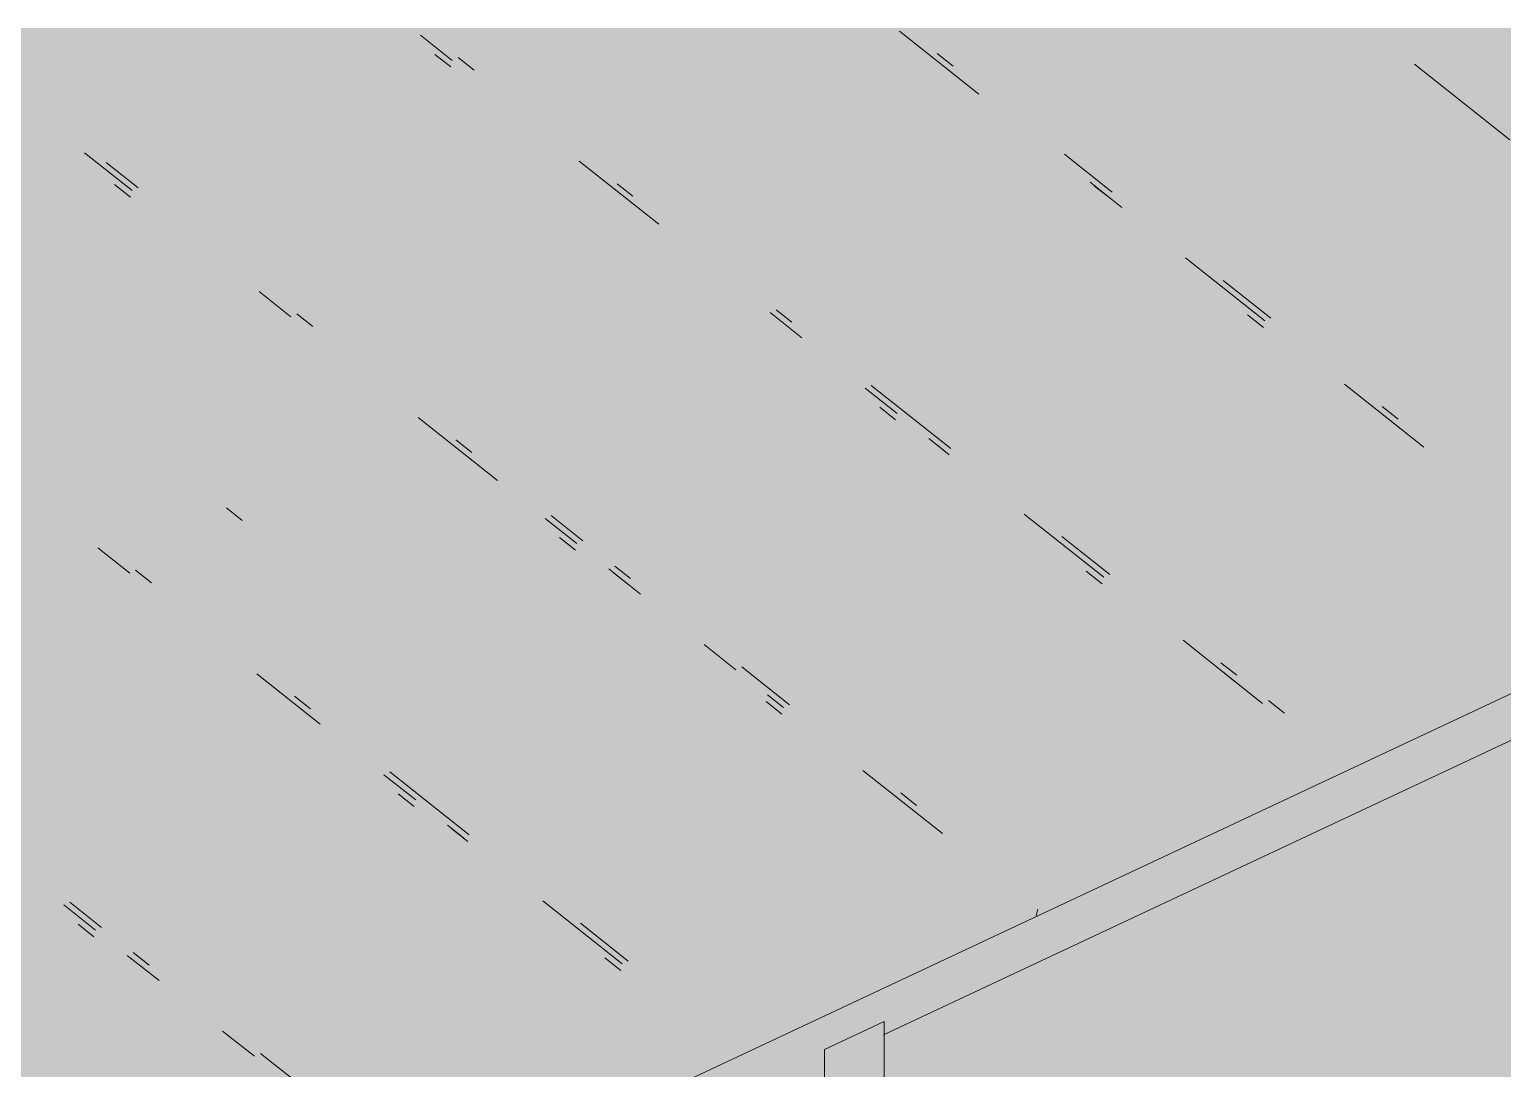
# Model space of a CAD drawing. Header units: millimetres. Extents: x 5 to 1315, y 5 to 292.
# Drawn here: x 1178.271 to 1181.349, y 91.334 to 93.505 of the extents above; entities that cross this region are included whole.
import ezdxf

# ---------------------------------------------------------------- set-up
doc = ezdxf.new("R2010")
doc.units = ezdxf.units.MM
doc.layers.add('EXISTING', color=7, linetype='Continuous')
doc.layers.add('IMAGES', color=7, linetype='Continuous')

# ---------------------------------------------------------------- blocks, each defined once
blk = doc.blocks.new('SHEET_03')
at = {"layer": 'EXISTING', "color": 250, "lineweight": 9}
for p, q in [((280.0891, 93.5013), (280.2551, 93.3696)), ((279.0883, 93.4926), (279.1547, 93.4399)), ((279.1515, 93.4263), (279.1183, 93.4526)), ((279.2003, 93.4194), (279.1671, 93.4458)), ((280.2012, 93.4282), (280.168, 93.4545)), ((281.165, 93.4319), (281.3642, 93.2739)), ((278.3862, 93.2468), (278.4857, 93.1678)), ((278.4982, 93.1737), (278.4318, 93.2264)), ((279.4202, 93.2292), (279.5862, 93.0975)), ((280.5332, 93.1648), (280.4336, 93.2438)), ((278.4826, 93.1542), (278.4494, 93.1805)), ((279.5323, 93.1561), (279.4991, 93.1824)), ((280.4875, 93.1852), (280.5539, 93.1326)), ((280.53, 93.1511), (280.4968, 93.1775)), ((280.6866, 93.0272), (280.8526, 92.8955)), ((280.8651, 92.9014), (280.7655, 92.9804)), ((278.7513, 92.9571), (278.8177, 92.9044)), ((279.8186, 92.9131), (279.885, 92.8605)), ((279.8642, 92.8927), (279.8311, 92.919)), ((278.8634, 92.8839), (278.8302, 92.9103)), ((280.8495, 92.8819), (280.8163, 92.9082)), ((280.1962, 92.6293), (280.0302, 92.761)), ((281.0186, 92.7638), (281.1846, 92.6321)), ((280.0177, 92.7551), (280.0841, 92.7024)), ((280.081, 92.6888), (280.0478, 92.7151)), ((281.1307, 92.6907), (281.0975, 92.717)), ((279.0833, 92.6937), (279.2492, 92.562)), ((279.1953, 92.6206), (279.1621, 92.6469)), ((280.1505, 92.6497), (280.1837, 92.6234)), ((280.1931, 92.6157), (280.1599, 92.642)), ((278.5145, 90.7782), (282.3287, 92.5689)), ((278.716, 92.4785), (278.6828, 92.5048)), ((279.3488, 92.483), (279.4152, 92.4303)), ((279.4277, 92.4362), (279.3613, 92.4889)), ((280.3497, 92.4917), (280.5157, 92.36)), ((280.0556, 91.4042), (282.3287, 92.4714)), ((278.4144, 92.4216), (278.4808, 92.3689)), ((279.4121, 92.4167), (279.3789, 92.443)), ((280.5282, 92.3659), (280.4286, 92.4449)), ((278.5264, 92.3484), (278.4932, 92.3748)), ((279.4816, 92.3776), (279.548, 92.325)), ((279.5242, 92.3435), (279.491, 92.3699)), ((279.5273, 92.3572), (279.4941, 92.3835)), ((280.5125, 92.3464), (280.4793, 92.3727)), ((279.6808, 92.2196), (279.7472, 92.1669)), ((280.6816, 92.2283), (280.8476, 92.0966)), ((279.8593, 92.0938), (279.7597, 92.1728)), ((280.7937, 92.1552), (280.7605, 92.1815)), ((278.7463, 92.1582), (278.8791, 92.0529)), ((280.7906, 92.1415), (280.7574, 92.1679)), ((278.8584, 92.0851), (278.8252, 92.1114)), ((279.8136, 92.1142), (279.8468, 92.0879)), ((279.8436, 92.0743), (279.8104, 92.1006)), ((280.8933, 92.0762), (280.8601, 92.1025)), ((279.0119, 91.9475), (279.0783, 91.8948)), ((279.1903, 91.8217), (279.0244, 91.9534)), ((280.0127, 91.9562), (280.1787, 91.8245)), ((279.0751, 91.8812), (279.0419, 91.9075)), ((280.1248, 91.8831), (280.0916, 91.9094)), ((279.1447, 91.8421), (279.1779, 91.8158)), ((279.1872, 91.808), (279.154, 91.8344)), ((278.4219, 91.6286), (278.3555, 91.6813)), ((279.3438, 91.6841), (279.5098, 91.5524)), ((278.343, 91.6754), (278.4094, 91.6227)), ((280.3779, 91.6665), (280.3748, 91.6529)), ((278.4062, 91.6091), (278.373, 91.6354)), ((279.5223, 91.5583), (279.4227, 91.6373)), ((278.4758, 91.57), (278.5422, 91.5174)), ((278.5214, 91.5496), (278.4882, 91.5759)), ((279.5067, 91.5388), (279.4735, 91.5651)), ((278.6749, 91.412), (278.7413, 91.3593)), ((279.9325, 91.3732), (280.0573, 91.4318)), ((280.0573, 91.0107), (280.0573, 91.4318)), ((279.9325, 91.3732), (279.9325, 90.9521)), ((278.8534, 91.2862), (278.7538, 91.3652))]:
    blk.add_line(p, q, dxfattribs=at)
at = {"layer": 'IMAGES', "color": 7}
for points in [[(278.2527, 93.4114), (278.3491, 93.4114), (278.2527, 93.5078), (278.3491, 93.5078)], [(278.3491, 93.4114), (278.9273, 93.4114), (278.3491, 93.5078), (278.9273, 93.5078)], [(278.9273, 93.4114), (279.0236, 93.4114), (278.9273, 93.5078), (279.0236, 93.5078)], [(279.0236, 93.4114), (279.12, 93.4114), (279.0236, 93.5078), (279.12, 93.5078)], [(279.12, 93.4114), (279.2164, 93.4114), (279.12, 93.5078), (279.2164, 93.5078)], [(279.2164, 93.4114), (279.3127, 93.4114), (279.2164, 93.5078), (279.3127, 93.5078)], [(279.3127, 93.4114), (279.8909, 93.4114), (279.3127, 93.5078), (279.8909, 93.5078)], [(279.8909, 93.4114), (279.9873, 93.4114), (279.8909, 93.5078), (279.9873, 93.5078)], [(279.9873, 93.4114), (280.0836, 93.4114), (279.9873, 93.5078), (280.0836, 93.5078)], [(280.0836, 93.4114), (280.2764, 93.4114), (280.0836, 93.5078), (280.2764, 93.5078)], [(280.2764, 93.4114), (280.3727, 93.4114), (280.2764, 93.5078), (280.3727, 93.5078)], [(280.3727, 93.4114), (280.8545, 93.4114), (280.3727, 93.5078), (280.8545, 93.5078)], [(280.8545, 93.4114), (280.9509, 93.4114), (280.8545, 93.5078), (280.9509, 93.5078)], [(280.9509, 93.4114), (281.0473, 93.4114), (280.9509, 93.5078), (281.0473, 93.5078)], [(281.0473, 93.4114), (281.1436, 93.4114), (281.0473, 93.5078), (281.1436, 93.5078)], [(281.1436, 93.4114), (281.3364, 93.4114), (281.1436, 93.5078), (281.3364, 93.5078)], [(281.3364, 93.2186), (281.4327, 93.2186), (281.3364, 93.5078), (281.4327, 93.5078)], [(278.1564, 93.315), (278.3491, 93.315), (278.1564, 93.4114), (278.3491, 93.4114)], [(278.3491, 93.315), (278.5418, 93.315), (278.3491, 93.4114), (278.5418, 93.4114)], [(278.5418, 93.315), (279.0236, 93.315), (278.5418, 93.4114), (279.0236, 93.4114)], [(279.0236, 93.315), (279.12, 93.315), (279.0236, 93.4114), (279.12, 93.4114)], [(279.12, 93.315), (279.3127, 93.315), (279.12, 93.4114), (279.3127, 93.4114)], [(279.3127, 93.315), (279.4091, 93.315), (279.3127, 93.4114), (279.4091, 93.4114)], [(279.4091, 93.315), (279.5055, 93.315), (279.4091, 93.4114), (279.5055, 93.4114)], [(279.5055, 93.315), (279.6018, 93.315), (279.5055, 93.4114), (279.6018, 93.4114)], [(279.6018, 93.315), (279.9873, 93.315), (279.6018, 93.4114), (279.9873, 93.4114)], [(279.9873, 93.315), (280.0836, 93.315), (279.9873, 93.4114), (280.0836, 93.4114)], [(280.0836, 93.315), (280.18, 93.315), (280.0836, 93.4114), (280.18, 93.4114)], [(280.18, 93.315), (280.3727, 93.315), (280.18, 93.4114), (280.3727, 93.4114)], [(280.3727, 93.315), (280.4691, 93.315), (280.3727, 93.4114), (280.4691, 93.4114)], [(280.4691, 93.315), (280.5655, 93.315), (280.4691, 93.4114), (280.5655, 93.4114)], [(280.5655, 93.315), (280.9509, 93.315), (280.5655, 93.4114), (280.9509, 93.4114)], [(280.9509, 93.315), (281.0473, 93.315), (280.9509, 93.4114), (281.0473, 93.4114)], [(281.0473, 93.315), (281.1436, 93.315), (281.0473, 93.4114), (281.1436, 93.4114)], [(281.1436, 93.315), (281.3364, 93.315), (281.1436, 93.4114), (281.3364, 93.4114)], [(278.2527, 93.2186), (278.3491, 93.2186), (278.2527, 93.315), (278.3491, 93.315)], [(278.3491, 93.2186), (278.4455, 93.2186), (278.3491, 93.315), (278.4455, 93.315)], [(278.4455, 93.2186), (278.5418, 93.2186), (278.4455, 93.315), (278.5418, 93.315)], [(278.5418, 93.2186), (278.6382, 93.2186), (278.5418, 93.315), (278.6382, 93.315)], [(278.6382, 93.2186), (279.3127, 93.2186), (278.6382, 93.315), (279.3127, 93.315)], [(279.3127, 93.2186), (279.4091, 93.2186), (279.3127, 93.315), (279.4091, 93.315)], [(279.4091, 93.1222), (279.5055, 93.1222), (279.4091, 93.315), (279.5055, 93.315)], [(279.5055, 93.2186), (279.6018, 93.2186), (279.5055, 93.315), (279.6018, 93.315)], [(279.6018, 93.2186), (280.0836, 93.2186), (279.6018, 93.315), (280.0836, 93.315)], [(280.0836, 93.2186), (280.18, 93.2186), (280.0836, 93.315), (280.18, 93.315)], [(280.18, 93.2186), (280.2764, 93.2186), (280.18, 93.315), (280.2764, 93.315)], [(280.2764, 93.2186), (280.3727, 93.2186), (280.2764, 93.315), (280.3727, 93.315)], [(280.3727, 93.2186), (280.4691, 93.2186), (280.3727, 93.315), (280.4691, 93.315)], [(280.4691, 93.2186), (280.5655, 93.2186), (280.4691, 93.315), (280.5655, 93.315)], [(280.5655, 93.2186), (280.6618, 93.2186), (280.5655, 93.315), (280.6618, 93.315)], [(280.6618, 93.2186), (281.0473, 93.2186), (280.6618, 93.315), (281.0473, 93.315)], [(281.0473, 93.2186), (281.1436, 93.2186), (281.0473, 93.315), (281.1436, 93.315)], [(281.1436, 93.2186), (281.24, 93.2186), (281.1436, 93.315), (281.24, 93.315)], [(281.24, 93.2186), (281.3364, 93.2186), (281.24, 93.315), (281.3364, 93.315)], [(278.2527, 93.1222), (278.3491, 93.1222), (278.2527, 93.2186), (278.3491, 93.2186)], [(278.3491, 93.1222), (278.4455, 93.1222), (278.3491, 93.2186), (278.4455, 93.2186)], [(278.4455, 93.1222), (278.5418, 93.1222), (278.4455, 93.2186), (278.5418, 93.2186)], [(278.5418, 93.1222), (278.6382, 93.1222), (278.5418, 93.2186), (278.6382, 93.2186)], [(278.6382, 93.1222), (278.7345, 93.1222), (278.6382, 93.2186), (278.7345, 93.2186)], [(278.7345, 93.1222), (278.8309, 93.1222), (278.7345, 93.2186), (278.8309, 93.2186)], [(278.8309, 93.1222), (279.2164, 93.1222), (278.8309, 93.2186), (279.2164, 93.2186)], [(279.2164, 93.1222), (279.3127, 93.1222), (279.2164, 93.2186), (279.3127, 93.2186)], [(279.3127, 93.1222), (279.4091, 93.1222), (279.3127, 93.2186), (279.4091, 93.2186)], [(279.5055, 93.1222), (279.6018, 93.1222), (279.5055, 93.2186), (279.6018, 93.2186)], [(279.6018, 93.1222), (279.6982, 93.1222), (279.6018, 93.2186), (279.6982, 93.2186)], [(279.6982, 93.1222), (279.7945, 93.1222), (279.6982, 93.2186), (279.7945, 93.2186)], [(279.7945, 93.1222), (280.2764, 93.1222), (279.7945, 93.2186), (280.2764, 93.2186)], [(280.2764, 93.1222), (280.3727, 93.1222), (280.2764, 93.2186), (280.3727, 93.2186)], [(280.3727, 93.1222), (280.5655, 93.1222), (280.3727, 93.2186), (280.5655, 93.2186)], [(280.5655, 93.1222), (280.6618, 93.1222), (280.5655, 93.2186), (280.6618, 93.2186)], [(280.6618, 93.1222), (280.7582, 93.1222), (280.6618, 93.2186), (280.7582, 93.2186)], [(280.7582, 93.1222), (281.24, 93.1222), (280.7582, 93.2186), (281.24, 93.2186)], [(281.24, 93.1222), (281.3364, 93.1222), (281.24, 93.2186), (281.3364, 93.2186)], [(281.3364, 93.1222), (281.4327, 93.1222), (281.3364, 93.2186), (281.4327, 93.2186)], [(278.2527, 93.0258), (278.3491, 93.0258), (278.2527, 93.1222), (278.3491, 93.1222)], [(278.3491, 93.0258), (278.4455, 93.0258), (278.3491, 93.1222), (278.4455, 93.1222)], [(278.4455, 93.0258), (278.5418, 93.0258), (278.4455, 93.1222), (278.5418, 93.1222)], [(278.5418, 93.0258), (278.6382, 93.0258), (278.5418, 93.1222), (278.6382, 93.1222)], [(278.6382, 93.0258), (278.7345, 93.0258), (278.6382, 93.1222), (278.7345, 93.1222)], [(278.7345, 93.0258), (278.8309, 93.0258), (278.7345, 93.1222), (278.8309, 93.1222)], [(278.8309, 93.0258), (278.9273, 93.0258), (278.8309, 93.1222), (278.9273, 93.1222)], [(278.9273, 93.0258), (279.3127, 93.0258), (278.9273, 93.1222), (279.3127, 93.1222)], [(279.3127, 93.0258), (279.5055, 93.0258), (279.3127, 93.1222), (279.5055, 93.1222)], [(279.5055, 93.0258), (279.6982, 93.0258), (279.5055, 93.1222), (279.6982, 93.1222)], [(279.6982, 93.0258), (279.7945, 93.0258), (279.6982, 93.1222), (279.7945, 93.1222)], [(279.7945, 93.0258), (279.8909, 93.0258), (279.7945, 93.1222), (279.8909, 93.1222)], [(279.8909, 93.0258), (280.3727, 93.0258), (279.8909, 93.1222), (280.3727, 93.1222)], [(280.3727, 93.0258), (280.4691, 93.0258), (280.3727, 93.1222), (280.4691, 93.1222)], [(280.4691, 93.0258), (280.5655, 93.0258), (280.4691, 93.1222), (280.5655, 93.1222)], [(280.5655, 93.0258), (280.6618, 93.0258), (280.5655, 93.1222), (280.6618, 93.1222)], [(280.6618, 93.0258), (280.7582, 93.0258), (280.6618, 93.1222), (280.7582, 93.1222)], [(280.7582, 93.0258), (280.8545, 93.0258), (280.7582, 93.1222), (280.8545, 93.1222)], [(280.8545, 93.0258), (281.3364, 93.0258), (280.8545, 93.1222), (281.3364, 93.1222)], [(281.3364, 93.0258), (281.4327, 93.0258), (281.3364, 93.1222), (281.4327, 93.1222)], [(278.1564, 92.9294), (278.3491, 92.9294), (278.1564, 93.0258), (278.3491, 93.0258)], [(278.3491, 92.9294), (278.5418, 92.9294), (278.3491, 93.0258), (278.5418, 93.0258)], [(278.5418, 92.9294), (278.6382, 92.9294), (278.5418, 93.0258), (278.6382, 93.0258)], [(278.6382, 92.9294), (278.7345, 92.9294), (278.6382, 93.0258), (278.7345, 93.0258)], [(278.7345, 92.9294), (278.8309, 92.9294), (278.7345, 93.0258), (278.8309, 93.0258)], [(278.8309, 92.9294), (278.9273, 92.9294), (278.8309, 93.0258), (278.9273, 93.0258)], [(278.9273, 92.9294), (279.0236, 92.9294), (278.9273, 93.0258), (279.0236, 93.0258)], [(279.0236, 92.9294), (279.5055, 92.9294), (279.0236, 93.0258), (279.5055, 93.0258)], [(279.5055, 92.9294), (279.6018, 92.9294), (279.5055, 93.0258), (279.6018, 93.0258)], [(279.6018, 92.9294), (279.6982, 92.9294), (279.6018, 93.0258), (279.6982, 93.0258)], [(279.6982, 92.9294), (279.8909, 92.9294), (279.6982, 93.0258), (279.8909, 93.0258)], [(279.8909, 92.9294), (279.9873, 92.9294), (279.8909, 93.0258), (279.9873, 93.0258)], [(279.9873, 92.9294), (280.4691, 92.9294), (279.9873, 93.0258), (280.4691, 93.0258)], [(280.4691, 92.9294), (280.5655, 92.9294), (280.4691, 93.0258), (280.5655, 93.0258)], [(280.5655, 92.9294), (280.6618, 92.9294), (280.5655, 93.0258), (280.6618, 93.0258)], [(280.6618, 92.9294), (280.8545, 92.9294), (280.6618, 93.0258), (280.8545, 93.0258)], [(280.8545, 92.9294), (280.9509, 92.9294), (280.8545, 93.0258), (280.9509, 93.0258)], [(280.9509, 92.9294), (281.4327, 92.9294), (280.9509, 93.0258), (281.4327, 93.0258)], [(278.2527, 92.833), (278.3491, 92.833), (278.2527, 92.9294), (278.3491, 92.9294)], [(278.3491, 92.833), (278.4455, 92.833), (278.3491, 92.9294), (278.4455, 92.9294)], [(278.4455, 92.833), (278.5418, 92.833), (278.4455, 92.9294), (278.5418, 92.9294)], [(278.5418, 92.833), (278.6382, 92.833), (278.5418, 92.9294), (278.6382, 92.9294)], [(278.6382, 92.833), (278.7345, 92.833), (278.6382, 92.9294), (278.7345, 92.9294)], [(278.7345, 92.833), (278.8309, 92.833), (278.7345, 92.9294), (278.8309, 92.9294)], [(278.8309, 92.833), (278.9273, 92.833), (278.8309, 92.9294), (278.9273, 92.9294)], [(278.9273, 92.833), (279.0236, 92.833), (278.9273, 92.9294), (279.0236, 92.9294)], [(279.0236, 92.833), (279.12, 92.833), (279.0236, 92.9294), (279.12, 92.9294)], [(279.12, 92.833), (279.6018, 92.833), (279.12, 92.9294), (279.6018, 92.9294)], [(279.6018, 92.833), (279.6982, 92.833), (279.6018, 92.9294), (279.6982, 92.9294)], [(279.6982, 92.833), (279.7945, 92.833), (279.6982, 92.9294), (279.7945, 92.9294)], [(279.7945, 92.833), (279.8909, 92.833), (279.7945, 92.9294), (279.8909, 92.9294)], [(279.8909, 92.833), (279.9873, 92.833), (279.8909, 92.9294), (279.9873, 92.9294)], [(279.9873, 92.833), (280.0836, 92.833), (279.9873, 92.9294), (280.0836, 92.9294)], [(280.0836, 92.833), (280.18, 92.833), (280.0836, 92.9294), (280.18, 92.9294)], [(280.18, 92.833), (280.6618, 92.833), (280.18, 92.9294), (280.6618, 92.9294)], [(280.6618, 92.833), (280.7582, 92.833), (280.6618, 92.9294), (280.7582, 92.9294)], [(280.7582, 92.833), (280.9509, 92.833), (280.7582, 92.9294), (280.9509, 92.9294)], [(280.9509, 92.833), (281.0473, 92.833), (280.9509, 92.9294), (281.0473, 92.9294)], [(281.0473, 92.833), (281.1436, 92.833), (281.0473, 92.9294), (281.1436, 92.9294)], [(281.1436, 92.833), (281.5291, 92.833), (281.1436, 92.9294), (281.5291, 92.9294)], [(278.2527, 92.7366), (278.3491, 92.7366), (278.2527, 92.833), (278.3491, 92.833)], [(278.3491, 92.7366), (278.4455, 92.7366), (278.3491, 92.833), (278.4455, 92.833)], [(278.4455, 92.7366), (278.5418, 92.7366), (278.4455, 92.833), (278.5418, 92.833)], [(278.5418, 92.7366), (278.7345, 92.7366), (278.5418, 92.833), (278.7345, 92.833)], [(278.7345, 92.7366), (278.8309, 92.7366), (278.7345, 92.833), (278.8309, 92.833)], [(278.8309, 92.7366), (278.9273, 92.7366), (278.8309, 92.833), (278.9273, 92.833)], [(278.9273, 92.7366), (279.0236, 92.7366), (278.9273, 92.833), (279.0236, 92.833)], [(279.0236, 92.7366), (279.12, 92.7366), (279.0236, 92.833), (279.12, 92.833)], [(279.12, 92.7366), (279.2164, 92.7366), (279.12, 92.833), (279.2164, 92.833)], [(279.2164, 92.7366), (279.6982, 92.7366), (279.2164, 92.833), (279.6982, 92.833)], [(279.6982, 92.7366), (279.7945, 92.7366), (279.6982, 92.833), (279.7945, 92.833)], [(279.7945, 92.7366), (279.8909, 92.7366), (279.7945, 92.833), (279.8909, 92.833)], [(279.8909, 92.7366), (279.9873, 92.7366), (279.8909, 92.833), (279.9873, 92.833)], [(279.9873, 92.7366), (280.0836, 92.7366), (279.9873, 92.833), (280.0836, 92.833)], [(280.0836, 92.7366), (280.18, 92.7366), (280.0836, 92.833), (280.18, 92.833)], [(280.18, 92.7366), (280.2764, 92.7366), (280.18, 92.833), (280.2764, 92.833)], [(280.2764, 92.7366), (280.7582, 92.7366), (280.2764, 92.833), (280.7582, 92.833)], [(280.7582, 92.7366), (280.8545, 92.7366), (280.7582, 92.833), (280.8545, 92.833)], [(280.8545, 92.7366), (280.9509, 92.7366), (280.8545, 92.833), (280.9509, 92.833)], [(280.9509, 92.7366), (281.0473, 92.7366), (280.9509, 92.833), (281.0473, 92.833)], [(281.0473, 92.7366), (281.1436, 92.7366), (281.0473, 92.833), (281.1436, 92.833)], [(281.1436, 92.7366), (281.24, 92.7366), (281.1436, 92.833), (281.24, 92.833)], [(281.24, 92.7366), (281.7218, 92.7366), (281.24, 92.833), (281.7218, 92.833)], [(278.2527, 92.6402), (278.3491, 92.6402), (278.2527, 92.7366), (278.3491, 92.7366)], [(278.3491, 92.6402), (278.4455, 92.6402), (278.3491, 92.7366), (278.4455, 92.7366)], [(278.4455, 92.6402), (278.5418, 92.6402), (278.4455, 92.7366), (278.5418, 92.7366)], [(278.5418, 92.6402), (278.6382, 92.6402), (278.5418, 92.7366), (278.6382, 92.7366)], [(278.6382, 92.6402), (278.7345, 92.6402), (278.6382, 92.7366), (278.7345, 92.7366)], [(278.7345, 92.6402), (278.8309, 92.6402), (278.7345, 92.7366), (278.8309, 92.7366)], [(278.8309, 92.6402), (278.9273, 92.6402), (278.8309, 92.7366), (278.9273, 92.7366)], [(278.9273, 92.6402), (279.12, 92.6402), (278.9273, 92.7366), (279.12, 92.7366)], [(279.12, 92.6402), (279.2164, 92.6402), (279.12, 92.7366), (279.2164, 92.7366)], [(279.2164, 92.6402), (279.3127, 92.6402), (279.2164, 92.7366), (279.3127, 92.7366)], [(279.3127, 92.6402), (279.7945, 92.6402), (279.3127, 92.7366), (279.7945, 92.7366)], [(279.7945, 92.6402), (279.8909, 92.6402), (279.7945, 92.7366), (279.8909, 92.7366)], [(279.8909, 92.6402), (279.9873, 92.6402), (279.8909, 92.7366), (279.9873, 92.7366)], [(279.9873, 92.6402), (280.18, 92.6402), (279.9873, 92.7366), (280.18, 92.7366)], [(280.18, 92.6402), (280.2764, 92.6402), (280.18, 92.7366), (280.2764, 92.7366)], [(280.2764, 92.6402), (280.3727, 92.6402), (280.2764, 92.7366), (280.3727, 92.7366)], [(280.3727, 92.6402), (280.4691, 92.6402), (280.3727, 92.7366), (280.4691, 92.7366)], [(280.4691, 92.6402), (280.8545, 92.6402), (280.4691, 92.7366), (280.8545, 92.7366)], [(280.8545, 92.6402), (280.9509, 92.6402), (280.8545, 92.7366), (280.9509, 92.7366)], [(280.9509, 92.6402), (281.0473, 92.6402), (280.9509, 92.7366), (281.0473, 92.7366)], [(281.0473, 92.6402), (281.24, 92.6402), (281.0473, 92.7366), (281.24, 92.7366)], [(281.24, 92.6402), (281.3364, 92.6402), (281.24, 92.7366), (281.3364, 92.7366)], [(281.3364, 92.6402), (281.8182, 92.6402), (281.3364, 92.7366), (281.8182, 92.7366)], [(278.2527, 92.5438), (278.3491, 92.5438), (278.2527, 92.6402), (278.3491, 92.6402)], [(278.3491, 92.5438), (278.4455, 92.5438), (278.3491, 92.6402), (278.4455, 92.6402)], [(278.4455, 92.5438), (278.5418, 92.5438), (278.4455, 92.6402), (278.5418, 92.6402)], [(278.5418, 92.5438), (278.6382, 92.5438), (278.5418, 92.6402), (278.6382, 92.6402)], [(278.6382, 92.5438), (278.7345, 92.5438), (278.6382, 92.6402), (278.7345, 92.6402)], [(278.7345, 92.5438), (278.8309, 92.5438), (278.7345, 92.6402), (278.8309, 92.6402)], [(278.8309, 92.5438), (278.9273, 92.5438), (278.8309, 92.6402), (278.9273, 92.6402)], [(278.9273, 92.5438), (279.12, 92.5438), (278.9273, 92.6402), (279.12, 92.6402)], [(279.12, 92.5438), (279.3127, 92.5438), (279.12, 92.6402), (279.3127, 92.6402)], [(279.3127, 92.5438), (279.4091, 92.5438), (279.3127, 92.6402), (279.4091, 92.6402)], [(279.4091, 92.5438), (279.5055, 92.5438), (279.4091, 92.6402), (279.5055, 92.6402)], [(279.5055, 92.5438), (279.9873, 92.5438), (279.5055, 92.6402), (279.9873, 92.6402)], [(279.9873, 92.5438), (280.0836, 92.5438), (279.9873, 92.6402), (280.0836, 92.6402)], [(280.0836, 92.5438), (280.18, 92.5438), (280.0836, 92.6402), (280.18, 92.6402)], [(280.18, 92.5438), (280.2764, 92.5438), (280.18, 92.6402), (280.2764, 92.6402)], [(280.2764, 92.5438), (280.3727, 92.5438), (280.2764, 92.6402), (280.3727, 92.6402)], [(280.3727, 92.5438), (280.4691, 92.5438), (280.3727, 92.6402), (280.4691, 92.6402)], [(280.4691, 92.5438), (280.9509, 92.5438), (280.4691, 92.6402), (280.9509, 92.6402)], [(280.9509, 92.5438), (281.0473, 92.5438), (280.9509, 92.6402), (281.0473, 92.6402)], [(281.0473, 92.5438), (281.1436, 92.5438), (281.0473, 92.6402), (281.1436, 92.6402)], [(281.1436, 92.5438), (281.3364, 92.5438), (281.1436, 92.6402), (281.3364, 92.6402)], [(281.3364, 92.5438), (281.4327, 92.5438), (281.3364, 92.6402), (281.4327, 92.6402)], [(278.2527, 92.4474), (278.3491, 92.4474), (278.2527, 92.5438), (278.3491, 92.5438)], [(278.3491, 92.4474), (278.4455, 92.4474), (278.3491, 92.5438), (278.4455, 92.5438)], [(278.4455, 92.4474), (278.5418, 92.4474), (278.4455, 92.5438), (278.5418, 92.5438)], [(278.5418, 92.4474), (278.6382, 92.4474), (278.5418, 92.5438), (278.6382, 92.5438)], [(278.6382, 92.4474), (278.7345, 92.4474), (278.6382, 92.5438), (278.7345, 92.5438)], [(278.7345, 92.4474), (278.8309, 92.4474), (278.7345, 92.5438), (278.8309, 92.5438)], [(278.8309, 92.4474), (278.9273, 92.4474), (278.8309, 92.5438), (278.9273, 92.5438)], [(278.9273, 92.4474), (279.0236, 92.4474), (278.9273, 92.5438), (279.0236, 92.5438)], [(279.0236, 92.4474), (279.12, 92.4474), (279.0236, 92.5438), (279.12, 92.5438)], [(279.12, 92.4474), (279.2164, 92.4474), (279.12, 92.5438), (279.2164, 92.5438)], [(279.2164, 92.4474), (279.4091, 92.4474), (279.2164, 92.5438), (279.4091, 92.5438)], [(279.4091, 92.4474), (279.5055, 92.4474), (279.4091, 92.5438), (279.5055, 92.5438)], [(279.5055, 92.4474), (279.6018, 92.4474), (279.5055, 92.5438), (279.6018, 92.5438)], [(279.6018, 92.4474), (280.18, 92.4474), (279.6018, 92.5438), (280.18, 92.5438)], [(280.18, 92.4474), (280.2764, 92.4474), (280.18, 92.5438), (280.2764, 92.5438)], [(280.2764, 92.4474), (280.3727, 92.4474), (280.2764, 92.5438), (280.3727, 92.5438)], [(280.3727, 92.4474), (280.4691, 92.4474), (280.3727, 92.5438), (280.4691, 92.5438)], [(280.4691, 92.4474), (281.1436, 92.4474), (280.4691, 92.5438), (281.1436, 92.5438)], [(281.1436, 92.4474), (281.24, 92.4474), (281.1436, 92.5438), (281.24, 92.5438)], [(281.24, 92.4474), (281.3364, 92.4474), (281.24, 92.5438), (281.3364, 92.5438)], [(281.3364, 92.4474), (281.4327, 92.4474), (281.3364, 92.5438), (281.4327, 92.5438)], [(278.2527, 92.351), (278.3491, 92.351), (278.2527, 92.4474), (278.3491, 92.4474)], [(278.3491, 92.351), (278.4455, 92.351), (278.3491, 92.4474), (278.4455, 92.4474)], [(278.4455, 92.351), (278.6382, 92.351), (278.4455, 92.4474), (278.6382, 92.4474)], [(278.6382, 92.351), (278.7345, 92.351), (278.6382, 92.4474), (278.7345, 92.4474)], [(278.7345, 92.351), (278.8309, 92.351), (278.7345, 92.4474), (278.8309, 92.4474)], [(278.8309, 92.351), (278.9273, 92.351), (278.8309, 92.4474), (278.9273, 92.4474)], [(278.9273, 92.351), (279.0236, 92.351), (278.9273, 92.4474), (279.0236, 92.4474)], [(279.0236, 92.351), (279.2164, 92.351), (279.0236, 92.4474), (279.2164, 92.4474)], [(279.2164, 92.351), (279.3127, 92.351), (279.2164, 92.4474), (279.3127, 92.4474)], [(279.3127, 92.351), (279.4091, 92.351), (279.3127, 92.4474), (279.4091, 92.4474)], [(279.4091, 92.351), (279.5055, 92.351), (279.4091, 92.4474), (279.5055, 92.4474)], [(279.5055, 92.351), (279.6018, 92.351), (279.5055, 92.4474), (279.6018, 92.4474)], [(279.6018, 92.351), (279.6982, 92.351), (279.6018, 92.4474), (279.6982, 92.4474)], [(279.6982, 92.351), (279.7945, 92.351), (279.6982, 92.4474), (279.7945, 92.4474)], [(279.7945, 92.351), (280.18, 92.351), (279.7945, 92.4474), (280.18, 92.4474)], [(280.18, 92.351), (280.3727, 92.351), (280.18, 92.4474), (280.3727, 92.4474)], [(280.3727, 92.351), (280.5655, 92.351), (280.3727, 92.4474), (280.5655, 92.4474)], [(280.5655, 92.351), (280.6618, 92.351), (280.5655, 92.4474), (280.6618, 92.4474)], [(280.6618, 92.351), (281.24, 92.351), (280.6618, 92.4474), (281.24, 92.4474)], [(281.24, 92.351), (281.3364, 92.351), (281.24, 92.4474), (281.3364, 92.4474)], [(281.3364, 92.351), (281.4327, 92.351), (281.3364, 92.4474), (281.4327, 92.4474)], [(277.7709, 92.2546), (278.3491, 92.2546), (277.7709, 92.351), (278.3491, 92.351)], [(278.3491, 92.2546), (278.4455, 92.2546), (278.3491, 92.351), (278.4455, 92.351)], [(278.4455, 92.2546), (278.5418, 92.2546), (278.4455, 92.351), (278.5418, 92.351)], [(278.5418, 92.2546), (278.6382, 92.2546), (278.5418, 92.351), (278.6382, 92.351)], [(278.6382, 92.2546), (278.7345, 92.2546), (278.6382, 92.351), (278.7345, 92.351)], [(278.7345, 92.2546), (278.8309, 92.2546), (278.7345, 92.351), (278.8309, 92.351)], [(278.8309, 92.2546), (278.9273, 92.2546), (278.8309, 92.351), (278.9273, 92.351)], [(278.9273, 92.2546), (279.0236, 92.2546), (278.9273, 92.351), (279.0236, 92.351)], [(279.0236, 92.2546), (279.12, 92.2546), (279.0236, 92.351), (279.12, 92.351)], [(279.12, 92.2546), (279.3127, 92.2546), (279.12, 92.351), (279.3127, 92.351)], [(279.3127, 92.2546), (279.4091, 92.2546), (279.3127, 92.351), (279.4091, 92.351)], [(279.4091, 92.2546), (279.5055, 92.2546), (279.4091, 92.351), (279.5055, 92.351)], [(279.5055, 92.2546), (279.6018, 92.2546), (279.5055, 92.351), (279.6018, 92.351)], [(279.6018, 92.2546), (279.6982, 92.2546), (279.6018, 92.351), (279.6982, 92.351)], [(279.6982, 92.2546), (279.7945, 92.2546), (279.6982, 92.351), (279.7945, 92.351)], [(279.7945, 92.2546), (279.8909, 92.2546), (279.7945, 92.351), (279.8909, 92.351)], [(279.8909, 92.2546), (280.4691, 92.2546), (279.8909, 92.351), (280.4691, 92.351)], [(280.4691, 92.2546), (280.6618, 92.2546), (280.4691, 92.351), (280.6618, 92.351)], [(280.6618, 92.2546), (280.7582, 92.2546), (280.6618, 92.351), (280.7582, 92.351)], [(280.7582, 92.2546), (280.8545, 92.2546), (280.7582, 92.351), (280.8545, 92.351)], [(280.8545, 92.2546), (281.24, 92.2546), (280.8545, 92.351), (281.24, 92.351)], [(281.24, 92.2546), (281.4327, 92.2546), (281.24, 92.351), (281.4327, 92.351)], [(277.9636, 92.1582), (278.5418, 92.1582), (277.9636, 92.2546), (278.5418, 92.2546)], [(278.5418, 92.1582), (278.6382, 92.1582), (278.5418, 92.2546), (278.6382, 92.2546)], [(278.6382, 92.1582), (278.7345, 92.1582), (278.6382, 92.2546), (278.7345, 92.2546)], [(278.7345, 92.1582), (278.8309, 92.1582), (278.7345, 92.2546), (278.8309, 92.2546)], [(278.8309, 92.1582), (278.9273, 92.1582), (278.8309, 92.2546), (278.9273, 92.2546)], [(278.9273, 92.1582), (279.0236, 92.1582), (278.9273, 92.2546), (279.0236, 92.2546)], [(279.0236, 92.1582), (279.12, 92.1582), (279.0236, 92.2546), (279.12, 92.2546)], [(279.12, 92.1582), (279.2164, 92.1582), (279.12, 92.2546), (279.2164, 92.2546)], [(279.2164, 92.1582), (279.3127, 92.1582), (279.2164, 92.2546), (279.3127, 92.2546)], [(279.3127, 92.1582), (279.4091, 92.1582), (279.3127, 92.2546), (279.4091, 92.2546)], [(279.4091, 92.1582), (279.5055, 92.1582), (279.4091, 92.2546), (279.5055, 92.2546)], [(279.5055, 92.1582), (279.6018, 92.1582), (279.5055, 92.2546), (279.6018, 92.2546)], [(279.6018, 92.1582), (279.6982, 92.1582), (279.6018, 92.2546), (279.6982, 92.2546)], [(279.6982, 92.1582), (279.7945, 92.1582), (279.6982, 92.2546), (279.7945, 92.2546)], [(279.7945, 92.1582), (279.8909, 92.1582), (279.7945, 92.2546), (279.8909, 92.2546)], [(279.8909, 92.1582), (279.9873, 92.1582), (279.8909, 92.2546), (279.9873, 92.2546)], [(279.9873, 92.1582), (280.4691, 92.1582), (279.9873, 92.2546), (280.4691, 92.2546)], [(280.4691, 92.1582), (280.5655, 92.1582), (280.4691, 92.2546), (280.5655, 92.2546)], [(280.5655, 92.1582), (280.6618, 92.1582), (280.5655, 92.2546), (280.6618, 92.2546)], [(280.6618, 92.1582), (280.7582, 92.1582), (280.6618, 92.2546), (280.7582, 92.2546)], [(280.7582, 92.1582), (280.8545, 92.1582), (280.7582, 92.2546), (280.8545, 92.2546)], [(280.8545, 92.1582), (280.9509, 92.1582), (280.8545, 92.2546), (280.9509, 92.2546)], [(280.9509, 92.1582), (281.0473, 92.1582), (280.9509, 92.2546), (281.0473, 92.2546)], [(281.0473, 92.1582), (281.1436, 92.1582), (281.0473, 92.2546), (281.1436, 92.2546)], [(281.1436, 92.1582), (281.24, 92.1582), (281.1436, 92.2546), (281.24, 92.2546)], [(281.24, 92.1582), (281.3364, 92.1582), (281.24, 92.2546), (281.3364, 92.2546)], [(281.3364, 92.0618), (281.4327, 92.0618), (281.3364, 92.2546), (281.4327, 92.2546)], [(278.06, 92.0618), (278.5418, 92.0618), (278.06, 92.1582), (278.5418, 92.1582)], [(278.5418, 92.0618), (278.6382, 92.0618), (278.5418, 92.1582), (278.6382, 92.1582)], [(278.6382, 92.0618), (278.7345, 92.0618), (278.6382, 92.1582), (278.7345, 92.1582)], [(278.7345, 92.0618), (278.8309, 92.0618), (278.7345, 92.1582), (278.8309, 92.1582)], [(278.8309, 92.0618), (278.9273, 92.0618), (278.8309, 92.1582), (278.9273, 92.1582)], [(278.9273, 91.9654), (279.0236, 91.9654), (278.9273, 92.1582), (279.0236, 92.1582)], [(279.0236, 92.0618), (279.12, 92.0618), (279.0236, 92.1582), (279.12, 92.1582)], [(279.12, 91.9654), (279.2164, 91.9654), (279.12, 92.1582), (279.2164, 92.1582)], [(279.2164, 92.0618), (279.4091, 92.0618), (279.2164, 92.1582), (279.4091, 92.1582)], [(279.4091, 92.0618), (279.5055, 92.0618), (279.4091, 92.1582), (279.5055, 92.1582)], [(279.5055, 92.0618), (279.6982, 92.0618), (279.5055, 92.1582), (279.6982, 92.1582)], [(279.6982, 92.0618), (279.8909, 92.0618), (279.6982, 92.1582), (279.8909, 92.1582)], [(279.8909, 92.0618), (279.9873, 92.0618), (279.8909, 92.1582), (279.9873, 92.1582)], [(279.9873, 92.0618), (280.0836, 92.0618), (279.9873, 92.1582), (280.0836, 92.1582)], [(280.0836, 92.0618), (280.5655, 92.0618), (280.0836, 92.1582), (280.5655, 92.1582)], [(280.5655, 92.0618), (280.6618, 92.0618), (280.5655, 92.1582), (280.6618, 92.1582)], [(280.6618, 92.0618), (280.7582, 92.0618), (280.6618, 92.1582), (280.7582, 92.1582)], [(280.7582, 92.0618), (280.8545, 92.0618), (280.7582, 92.1582), (280.8545, 92.1582)], [(280.8545, 92.0618), (280.9509, 92.0618), (280.8545, 92.1582), (280.9509, 92.1582)], [(280.9509, 92.0618), (281.0473, 92.0618), (280.9509, 92.1582), (281.0473, 92.1582)], [(281.0473, 92.0618), (281.1436, 92.0618), (281.0473, 92.1582), (281.1436, 92.1582)], [(281.1436, 91.869), (281.24, 91.869), (281.1436, 92.1582), (281.24, 92.1582)], [(281.24, 92.0618), (281.3364, 92.0618), (281.24, 92.1582), (281.3364, 92.1582)], [(278.2527, 91.9654), (278.6382, 91.9654), (278.2527, 92.0618), (278.6382, 92.0618)], [(278.6382, 91.9654), (278.7345, 91.9654), (278.6382, 92.0618), (278.7345, 92.0618)], [(278.7345, 91.9654), (278.8309, 91.9654), (278.7345, 92.0618), (278.8309, 92.0618)], [(278.8309, 91.9654), (278.9273, 91.9654), (278.8309, 92.0618), (278.9273, 92.0618)], [(279.0236, 91.9654), (279.12, 91.9654), (279.0236, 92.0618), (279.12, 92.0618)], [(279.2164, 91.9654), (279.3127, 91.9654), (279.2164, 92.0618), (279.3127, 92.0618)], [(279.3127, 91.9654), (279.4091, 91.9654), (279.3127, 92.0618), (279.4091, 92.0618)], [(279.4091, 91.9654), (279.5055, 91.9654), (279.4091, 92.0618), (279.5055, 92.0618)], [(279.5055, 91.9654), (279.6018, 91.9654), (279.5055, 92.0618), (279.6018, 92.0618)], [(279.6018, 91.9654), (279.6982, 91.9654), (279.6018, 92.0618), (279.6982, 92.0618)], [(279.6982, 91.9654), (279.7945, 91.9654), (279.6982, 92.0618), (279.7945, 92.0618)], [(279.7945, 91.9654), (279.8909, 91.9654), (279.7945, 92.0618), (279.8909, 92.0618)], [(279.8909, 91.9654), (280.0836, 91.9654), (279.8909, 92.0618), (280.0836, 92.0618)], [(280.0836, 91.9654), (280.6618, 91.9654), (280.0836, 92.0618), (280.6618, 92.0618)], [(280.6618, 91.9654), (280.8545, 91.9654), (280.6618, 92.0618), (280.8545, 92.0618)], [(280.8545, 91.9654), (281.0473, 91.9654), (280.8545, 92.0618), (281.0473, 92.0618)], [(281.0473, 91.9654), (281.1436, 91.9654), (281.0473, 92.0618), (281.1436, 92.0618)], [(281.24, 91.9654), (281.3364, 91.9654), (281.24, 92.0618), (281.3364, 92.0618)], [(281.3364, 91.9654), (281.4327, 91.9654), (281.3364, 92.0618), (281.4327, 92.0618)], [(278.2527, 91.869), (278.3491, 91.869), (278.2527, 91.9654), (278.3491, 91.9654)], [(278.3491, 91.869), (278.8309, 91.869), (278.3491, 91.9654), (278.8309, 91.9654)], [(278.8309, 91.869), (278.9273, 91.869), (278.8309, 91.9654), (278.9273, 91.9654)], [(278.9273, 91.869), (279.0236, 91.869), (278.9273, 91.9654), (279.0236, 91.9654)], [(279.0236, 91.869), (279.12, 91.869), (279.0236, 91.9654), (279.12, 91.9654)], [(279.12, 91.869), (279.2164, 91.869), (279.12, 91.9654), (279.2164, 91.9654)], [(279.2164, 91.869), (279.3127, 91.869), (279.2164, 91.9654), (279.3127, 91.9654)], [(279.3127, 91.869), (279.4091, 91.869), (279.3127, 91.9654), (279.4091, 91.9654)], [(279.4091, 91.869), (279.5055, 91.869), (279.4091, 91.9654), (279.5055, 91.9654)], [(279.5055, 91.869), (279.6018, 91.869), (279.5055, 91.9654), (279.6018, 91.9654)], [(279.6018, 91.869), (279.7945, 91.869), (279.6018, 91.9654), (279.7945, 91.9654)], [(279.7945, 91.869), (279.8909, 91.869), (279.7945, 91.9654), (279.8909, 91.9654)], [(279.8909, 91.869), (279.9873, 91.869), (279.8909, 91.9654), (279.9873, 91.9654)], [(279.9873, 91.869), (280.18, 91.869), (279.9873, 91.9654), (280.18, 91.9654)], [(280.18, 91.869), (280.2764, 91.869), (280.18, 91.9654), (280.2764, 91.9654)], [(280.2764, 91.869), (280.3727, 91.869), (280.2764, 91.9654), (280.3727, 91.9654)], [(280.3727, 91.869), (280.4691, 91.869), (280.3727, 91.9654), (280.4691, 91.9654)], [(280.4691, 91.869), (280.5655, 91.869), (280.4691, 91.9654), (280.5655, 91.9654)], [(280.5655, 91.869), (280.6618, 91.869), (280.5655, 91.9654), (280.6618, 91.9654)], [(280.6618, 91.869), (280.8545, 91.869), (280.6618, 91.9654), (280.8545, 91.9654)], [(280.8545, 91.869), (280.9509, 91.869), (280.8545, 91.9654), (280.9509, 91.9654)], [(280.9509, 91.869), (281.0473, 91.869), (280.9509, 91.9654), (281.0473, 91.9654)], [(281.0473, 91.869), (281.1436, 91.869), (281.0473, 91.9654), (281.1436, 91.9654)], [(281.24, 91.869), (281.3364, 91.869), (281.24, 91.9654), (281.3364, 91.9654)], [(281.3364, 91.869), (281.4327, 91.869), (281.3364, 91.9654), (281.4327, 91.9654)], [(278.2527, 91.7726), (278.3491, 91.7726), (278.2527, 91.869), (278.3491, 91.869)], [(278.3491, 91.7726), (278.4455, 91.7726), (278.3491, 91.869), (278.4455, 91.869)], [(278.4455, 91.7726), (278.9273, 91.7726), (278.4455, 91.869), (278.9273, 91.869)], [(278.9273, 91.7726), (279.0236, 91.7726), (278.9273, 91.869), (279.0236, 91.869)], [(279.0236, 91.7726), (279.12, 91.7726), (279.0236, 91.869), (279.12, 91.869)], [(279.12, 91.7726), (279.2164, 91.7726), (279.12, 91.869), (279.2164, 91.869)], [(279.2164, 91.7726), (279.4091, 91.7726), (279.2164, 91.869), (279.4091, 91.869)], [(279.4091, 91.7726), (279.5055, 91.7726), (279.4091, 91.869), (279.5055, 91.869)], [(279.5055, 91.7726), (279.6018, 91.7726), (279.5055, 91.869), (279.6018, 91.869)], [(279.6018, 91.7726), (279.7945, 91.7726), (279.6018, 91.869), (279.7945, 91.869)], [(279.7945, 91.7726), (280.0836, 91.7726), (279.7945, 91.869), (280.0836, 91.869)], [(280.0836, 91.7726), (280.2764, 91.7726), (280.0836, 91.869), (280.2764, 91.869)], [(280.2764, 91.7726), (280.3727, 91.7726), (280.2764, 91.869), (280.3727, 91.869)], [(280.3727, 91.7726), (280.4691, 91.7726), (280.3727, 91.869), (280.4691, 91.869)], [(280.4691, 91.7726), (280.5655, 91.7726), (280.4691, 91.869), (280.5655, 91.869)], [(280.5655, 91.7726), (280.6618, 91.7726), (280.5655, 91.869), (280.6618, 91.869)], [(280.6618, 91.7726), (280.7582, 91.7726), (280.6618, 91.869), (280.7582, 91.869)], [(280.7582, 91.7726), (280.9509, 91.7726), (280.7582, 91.869), (280.9509, 91.869)], [(280.9509, 91.7726), (281.0473, 91.7726), (280.9509, 91.869), (281.0473, 91.869)], [(281.0473, 91.7726), (281.24, 91.7726), (281.0473, 91.869), (281.24, 91.869)], [(281.24, 91.7726), (281.3364, 91.7726), (281.24, 91.869), (281.3364, 91.869)], [(281.3364, 91.7726), (281.4327, 91.7726), (281.3364, 91.869), (281.4327, 91.869)], [(278.2527, 91.6762), (278.3491, 91.6762), (278.2527, 91.7726), (278.3491, 91.7726)], [(278.3491, 91.6762), (278.4455, 91.6762), (278.3491, 91.7726), (278.4455, 91.7726)], [(278.4455, 91.6762), (278.5418, 91.6762), (278.4455, 91.7726), (278.5418, 91.7726)], [(278.5418, 91.6762), (279.0236, 91.6762), (278.5418, 91.7726), (279.0236, 91.7726)], [(279.0236, 91.6762), (279.12, 91.6762), (279.0236, 91.7726), (279.12, 91.7726)], [(279.12, 91.6762), (279.2164, 91.6762), (279.12, 91.7726), (279.2164, 91.7726)], [(279.2164, 91.6762), (279.3127, 91.6762), (279.2164, 91.7726), (279.3127, 91.7726)], [(279.3127, 91.6762), (279.5055, 91.6762), (279.3127, 91.7726), (279.5055, 91.7726)], [(279.5055, 91.6762), (279.6018, 91.6762), (279.5055, 91.7726), (279.6018, 91.7726)], [(279.6018, 91.6762), (279.6982, 91.6762), (279.6018, 91.7726), (279.6982, 91.7726)], [(279.6982, 91.6762), (279.7945, 91.6762), (279.6982, 91.7726), (279.7945, 91.7726)], [(279.7945, 91.6762), (279.8909, 91.6762), (279.7945, 91.7726), (279.8909, 91.7726)], [(279.8909, 91.6762), (280.0836, 91.6762), (279.8909, 91.7726), (280.0836, 91.7726)], [(280.0836, 91.6762), (280.18, 91.6762), (280.0836, 91.7726), (280.18, 91.7726)], [(280.18, 91.6762), (280.2764, 91.6762), (280.18, 91.7726), (280.2764, 91.7726)], [(280.2764, 91.6762), (280.3727, 91.6762), (280.2764, 91.7726), (280.3727, 91.7726)], [(280.3727, 91.6762), (280.4691, 91.6762), (280.3727, 91.7726), (280.4691, 91.7726)], [(280.4691, 91.6762), (280.5655, 91.6762), (280.4691, 91.7726), (280.5655, 91.7726)], [(280.5655, 91.6762), (280.6618, 91.6762), (280.5655, 91.7726), (280.6618, 91.7726)], [(280.6618, 91.6762), (280.7582, 91.6762), (280.6618, 91.7726), (280.7582, 91.7726)], [(280.7582, 91.6762), (280.8545, 91.6762), (280.7582, 91.7726), (280.8545, 91.7726)], [(280.8545, 91.6762), (280.9509, 91.6762), (280.8545, 91.7726), (280.9509, 91.7726)], [(280.9509, 91.6762), (281.0473, 91.6762), (280.9509, 91.7726), (281.0473, 91.7726)], [(281.0473, 91.6762), (281.24, 91.6762), (281.0473, 91.7726), (281.24, 91.7726)], [(281.24, 91.6762), (281.3364, 91.6762), (281.24, 91.7726), (281.3364, 91.7726)], [(281.3364, 91.6762), (288.2745, 91.6762), (281.3364, 91.7726), (288.2745, 91.7726)], [(278.2527, 91.5798), (278.3491, 91.5798), (278.2527, 91.6762), (278.3491, 91.6762)], [(278.3491, 91.5798), (278.5418, 91.5798), (278.3491, 91.6762), (278.5418, 91.6762)], [(278.5418, 91.5798), (278.6382, 91.5798), (278.5418, 91.6762), (278.6382, 91.6762)], [(278.6382, 91.5798), (278.7345, 91.5798), (278.6382, 91.6762), (278.7345, 91.6762)], [(278.7345, 91.5798), (279.2164, 91.5798), (278.7345, 91.6762), (279.2164, 91.6762)], [(279.2164, 91.5798), (279.3127, 91.5798), (279.2164, 91.6762), (279.3127, 91.6762)], [(279.3127, 91.5798), (279.4091, 91.5798), (279.3127, 91.6762), (279.4091, 91.6762)], [(279.4091, 91.5798), (279.5055, 91.5798), (279.4091, 91.6762), (279.5055, 91.6762)], [(279.5055, 91.5798), (279.6018, 91.5798), (279.5055, 91.6762), (279.6018, 91.6762)], [(279.6018, 91.5798), (279.6982, 91.5798), (279.6018, 91.6762), (279.6982, 91.6762)], [(279.6982, 91.4834), (279.7945, 91.4834), (279.6982, 91.6762), (279.7945, 91.6762)], [(279.7945, 91.5798), (279.8909, 91.5798), (279.7945, 91.6762), (279.8909, 91.6762)], [(279.8909, 91.5798), (279.9873, 91.5798), (279.8909, 91.6762), (279.9873, 91.6762)], [(279.9873, 91.5798), (280.0836, 91.5798), (279.9873, 91.6762), (280.0836, 91.6762)], [(280.0836, 91.5798), (280.18, 91.5798), (280.0836, 91.6762), (280.18, 91.6762)], [(280.18, 91.5798), (280.3727, 91.5798), (280.18, 91.6762), (280.3727, 91.6762)], [(280.3727, 91.5798), (280.4691, 91.5798), (280.3727, 91.6762), (280.4691, 91.6762)], [(280.4691, 91.5798), (280.6618, 91.5798), (280.4691, 91.6762), (280.6618, 91.6762)], [(280.6618, 91.5798), (280.7582, 91.5798), (280.6618, 91.6762), (280.7582, 91.6762)], [(280.7582, 91.5798), (280.8545, 91.5798), (280.7582, 91.6762), (280.8545, 91.6762)], [(280.8545, 91.5798), (281.0473, 91.5798), (280.8545, 91.6762), (281.0473, 91.6762)], [(281.0473, 91.5798), (288.0818, 91.5798), (281.0473, 91.6762), (288.0818, 91.6762)], [(278.2527, 91.4834), (278.3491, 91.4834), (278.2527, 91.5798), (278.3491, 91.5798)], [(278.3491, 91.4834), (278.4455, 91.4834), (278.3491, 91.5798), (278.4455, 91.5798)], [(278.4455, 91.4834), (278.5418, 91.4834), (278.4455, 91.5798), (278.5418, 91.5798)], [(278.5418, 91.4834), (278.6382, 91.4834), (278.5418, 91.5798), (278.6382, 91.5798)], [(278.6382, 91.4834), (278.7345, 91.4834), (278.6382, 91.5798), (278.7345, 91.5798)], [(278.7345, 91.4834), (278.8309, 91.4834), (278.7345, 91.5798), (278.8309, 91.5798)], [(278.8309, 91.4834), (279.3127, 91.4834), (278.8309, 91.5798), (279.3127, 91.5798)], [(279.3127, 91.4834), (279.4091, 91.4834), (279.3127, 91.5798), (279.4091, 91.5798)], [(279.4091, 91.4834), (279.6018, 91.4834), (279.4091, 91.5798), (279.6018, 91.5798)], [(279.6018, 91.4834), (279.6982, 91.4834), (279.6018, 91.5798), (279.6982, 91.5798)], [(279.7945, 91.4834), (279.8909, 91.4834), (279.7945, 91.5798), (279.8909, 91.5798)], [(279.8909, 91.4834), (279.9873, 91.4834), (279.8909, 91.5798), (279.9873, 91.5798)], [(279.9873, 91.4834), (280.18, 91.4834), (279.9873, 91.5798), (280.18, 91.5798)], [(280.18, 91.4834), (280.2764, 91.4834), (280.18, 91.5798), (280.2764, 91.5798)], [(280.2764, 91.4834), (280.3727, 91.4834), (280.2764, 91.5798), (280.3727, 91.5798)], [(280.3727, 91.4834), (280.4691, 91.4834), (280.3727, 91.5798), (280.4691, 91.5798)], [(280.4691, 91.4834), (280.5655, 91.4834), (280.4691, 91.5798), (280.5655, 91.5798)], [(280.5655, 91.4834), (280.6618, 91.4834), (280.5655, 91.5798), (280.6618, 91.5798)], [(280.6618, 91.4834), (280.8545, 91.4834), (280.6618, 91.5798), (280.8545, 91.5798)], [(280.8545, 91.4834), (287.7927, 91.4834), (280.8545, 91.5798), (287.7927, 91.5798)], [(277.9636, 91.387), (278.3491, 91.387), (277.9636, 91.4834), (278.3491, 91.4834)], [(278.3491, 91.387), (278.4455, 91.387), (278.3491, 91.4834), (278.4455, 91.4834)], [(278.4455, 91.387), (278.5418, 91.387), (278.4455, 91.4834), (278.5418, 91.4834)], [(278.5418, 91.387), (278.6382, 91.387), (278.5418, 91.4834), (278.6382, 91.4834)], [(278.6382, 91.387), (278.7345, 91.387), (278.6382, 91.4834), (278.7345, 91.4834)], [(278.7345, 91.387), (278.8309, 91.387), (278.7345, 91.4834), (278.8309, 91.4834)], [(278.8309, 91.387), (278.9273, 91.387), (278.8309, 91.4834), (278.9273, 91.4834)], [(278.9273, 91.387), (279.4091, 91.387), (278.9273, 91.4834), (279.4091, 91.4834)], [(279.4091, 91.387), (279.6018, 91.387), (279.4091, 91.4834), (279.6018, 91.4834)], [(279.6018, 91.387), (279.6982, 91.387), (279.6018, 91.4834), (279.6982, 91.4834)], [(279.6982, 91.387), (279.9873, 91.387), (279.6982, 91.4834), (279.9873, 91.4834)], [(279.9873, 91.387), (280.0836, 91.387), (279.9873, 91.4834), (280.0836, 91.4834)], [(280.0836, 91.387), (280.3727, 91.387), (280.0836, 91.4834), (280.3727, 91.4834)], [(280.3727, 91.387), (280.4691, 91.387), (280.3727, 91.4834), (280.4691, 91.4834)], [(280.4691, 91.387), (280.6618, 91.387), (280.4691, 91.4834), (280.6618, 91.4834)], [(280.6618, 91.387), (280.7582, 91.387), (280.6618, 91.4834), (280.7582, 91.4834)], [(280.7582, 91.387), (287.6, 91.387), (280.7582, 91.4834), (287.6, 91.4834)], [(278.1564, 91.2906), (278.4455, 91.2906), (278.1564, 91.387), (278.4455, 91.387)], [(278.4455, 91.2906), (278.5418, 91.2906), (278.4455, 91.387), (278.5418, 91.387)], [(278.5418, 91.2906), (278.6382, 91.2906), (278.5418, 91.387), (278.6382, 91.387)], [(278.6382, 91.2906), (278.7345, 91.2906), (278.6382, 91.387), (278.7345, 91.387)], [(278.7345, 91.2906), (278.8309, 91.2906), (278.7345, 91.387), (278.8309, 91.387)], [(278.8309, 91.2906), (278.9273, 91.2906), (278.8309, 91.387), (278.9273, 91.387)], [(278.9273, 91.2906), (279.0236, 91.2906), (278.9273, 91.387), (279.0236, 91.387)], [(279.0236, 91.2906), (279.2164, 91.2906), (279.0236, 91.387), (279.2164, 91.387)], [(279.2164, 91.2906), (279.4091, 91.2906), (279.2164, 91.387), (279.4091, 91.387)], [(279.4091, 91.2906), (279.6018, 91.2906), (279.4091, 91.387), (279.6018, 91.387)], [(279.6018, 91.2906), (279.6982, 91.2906), (279.6018, 91.387), (279.6982, 91.387)], [(279.6982, 91.2906), (279.7945, 91.2906), (279.6982, 91.387), (279.7945, 91.387)], [(279.7945, 91.2906), (279.8909, 91.2906), (279.7945, 91.387), (279.8909, 91.387)], [(279.8909, 91.2906), (279.9873, 91.2906), (279.8909, 91.387), (279.9873, 91.387)], [(279.9873, 91.2906), (280.0836, 91.2906), (279.9873, 91.387), (280.0836, 91.387)], [(280.0836, 91.2906), (280.4691, 91.2906), (280.0836, 91.387), (280.4691, 91.387)], [(280.4691, 91.2906), (280.5655, 91.2906), (280.4691, 91.387), (280.5655, 91.387)], [(280.5655, 91.2906), (280.6618, 91.2906), (280.5655, 91.387), (280.6618, 91.387)], [(280.6618, 91.2906), (280.7582, 91.2906), (280.6618, 91.387), (280.7582, 91.387)], [(280.7582, 91.2906), (280.8545, 91.2906), (280.7582, 91.387), (280.8545, 91.387)], [(280.8545, 91.2906), (280.9509, 91.2906), (280.8545, 91.387), (280.9509, 91.387)], [(280.9509, 91.2906), (287.4073, 91.2906), (280.9509, 91.387), (287.4073, 91.387)]]:
    blk.add_solid(points, dxfattribs=at)

msp = doc.modelspace()

# ---------------------------------------------------------------- block references
msp.add_blockref('SHEET_03', (900, 0))

doc.saveas('drawing.dxf')
